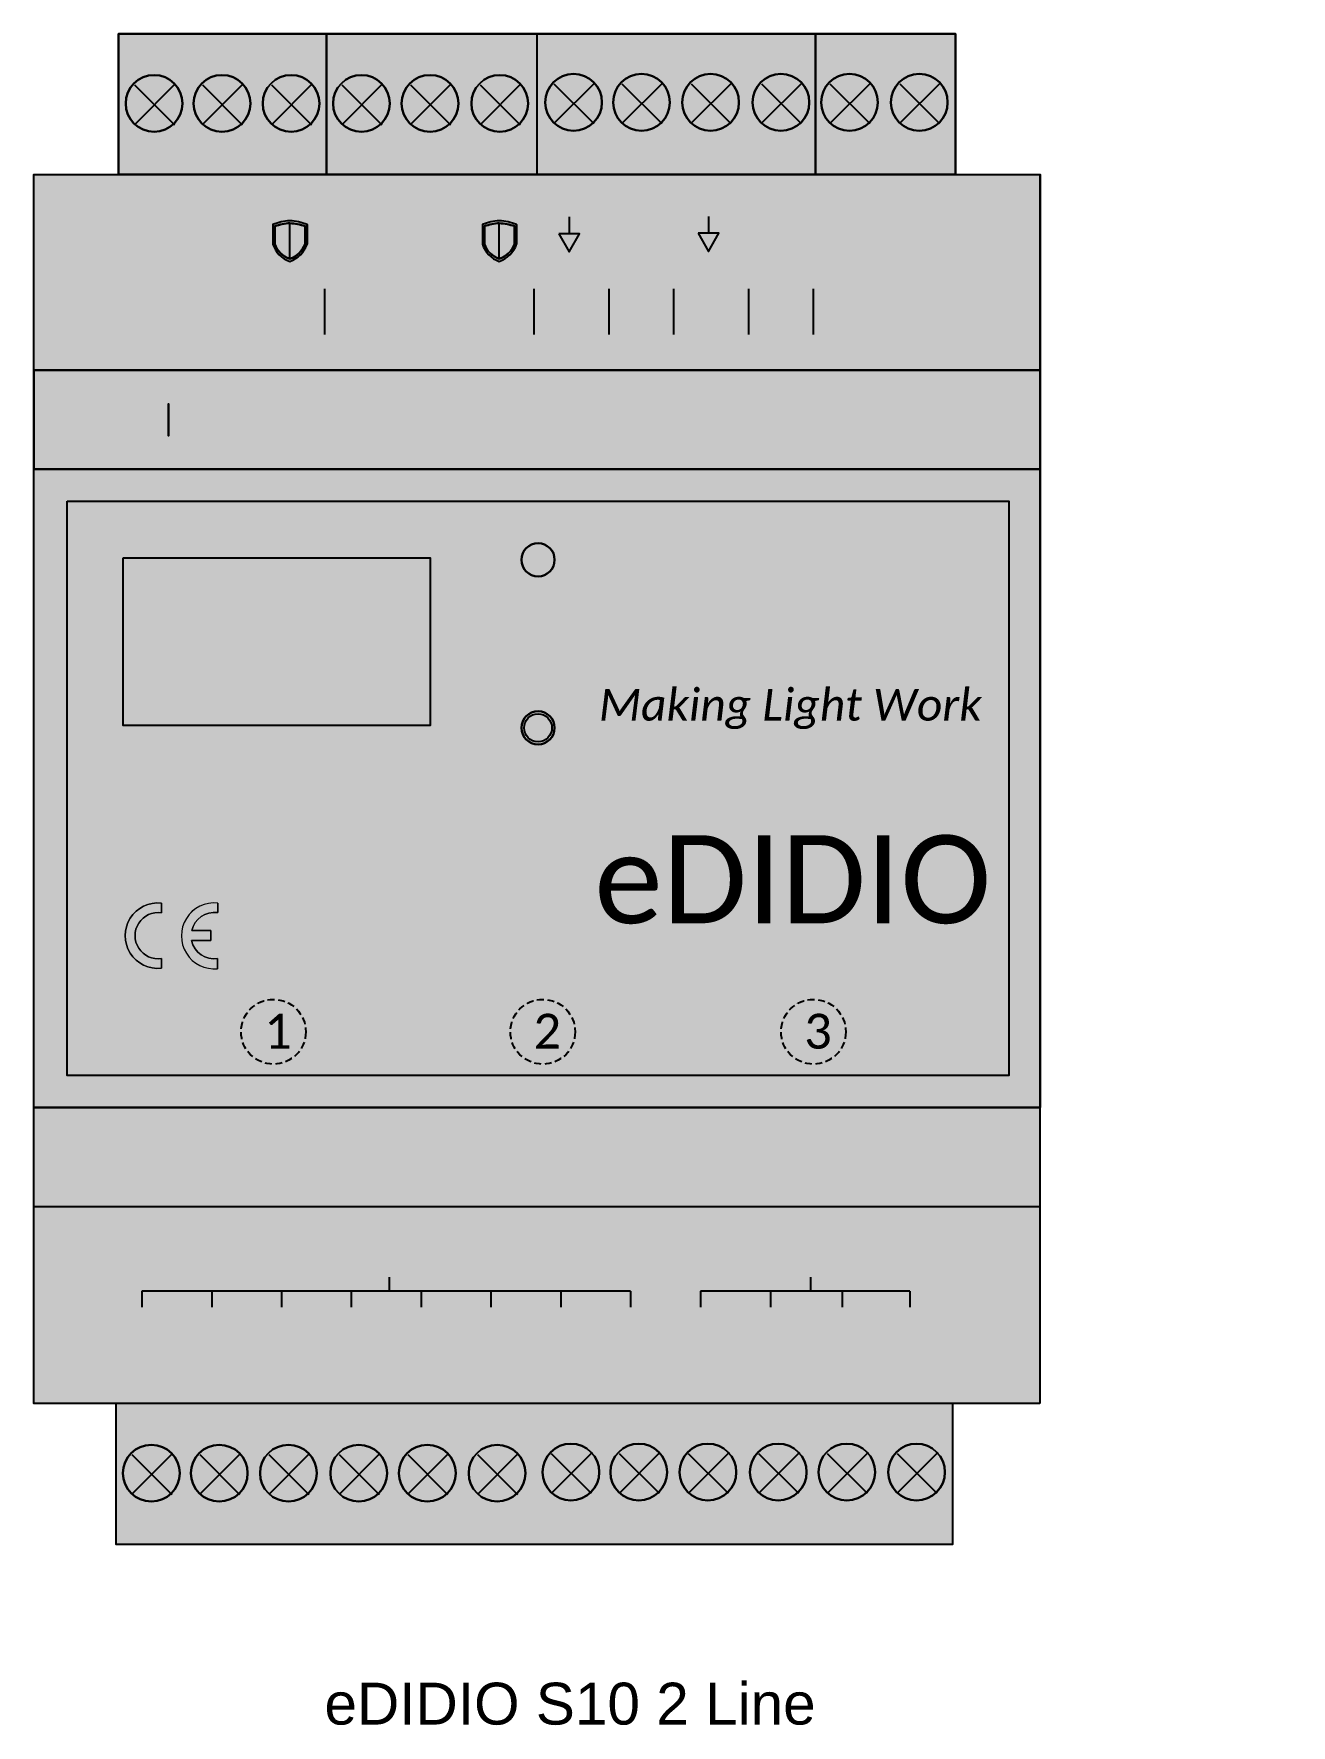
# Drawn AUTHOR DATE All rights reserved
# Model space of a CAD drawing. Header units: millimetres. Extents: x -41 to 354635, y -6 to 309.
# Drawn here: x -40.8 to 49.2, y 13 to 134.1 of the extents above; entities that cross this region are included whole.
import ezdxf

# ---------------------------------------------------------------- set-up
doc = ezdxf.new("R2010")
doc.units = ezdxf.units.MM
doc.linetypes.add('DASHED', pattern=[0.75, 0.5, -0.25])
doc.styles.add('ARIALN', font='ARIALN.TTF')
doc.styles.add('MtXpl_Calibri1', font='', dxfattribs={"height": 0.2})
doc.styles.get("Standard").update_dxf_attribs({"font": 'arial.ttf'})
doc.styles.get('MtXpl_Calibri1').set_extended_font_data('Calibri', italic=True)

# ---------------------------------------------------------------- blocks, each defined once
blk = doc.blocks.new('A$7E87181143B1D0')
at = {"linetype": 'Continuous', "lineweight": 5, "true_color": 0xffffff}
h = blk.add_hatch(color=7, dxfattribs=at)
h.dxf.hatch_style = 1
edge = h.paths.add_edge_path()
edge.add_arc((2.368548220561934, 2.377368085448325), 1.662747757284557, 81.91512615239404, 278.0848738476059)
edge.add_line((2.602396831745864, 0.731146675256241), (2.602396831745864, 0.04085831008524132))
edge.add_arc((2.350092624445097, 2.377368085448325), 2.350092624435596, 83.83688921473453, 276.16311078526553, ccw=False)
edge.add_line((2.602396831745864, 4.713877860818684), (2.602396831745864, 4.023589495647684))
h = blk.add_hatch(color=7, dxfattribs=at)
h.dxf.hatch_style = 1
h.paths.add_polyline_path([(6.62573335255729, 4.714086053032588, 1.104968171231623), (6.62113103181764, 0.01149416492808086), (6.62113103181764, 0.7304376042575313, -0.4010935147508513), (4.758942031578044, 2.02420889332825), (6.143517974691349, 2.02420889332825), (6.143517974691349, 2.736189958171963), (4.761971738233115, 2.736189958171963, -0.3842224023708505), (6.62573335255729, 4.023810266122382)])
at = {"color": 7, "linetype": 'Continuous', "lineweight": 5, "true_color": 0xffffff, "elevation": -336.3101600239477}
for points in [[(2.602396831745864, 4.713877860818684, 1.113796680491583), (2.602396831745864, 0.04085831007796514)], [(2.602396831745864, 0.04085831007796514, -1.113796680491582), (2.602396831745864, 4.713877860818684)], [(2.602396831745864, 4.713877860818684, 1.113796680491583), (2.602396831745864, 0.04085831007796514)], [(2.602396831745864, 0.731146675248965, -1.152090694924252), (2.602396831745864, 4.023589495647684)], [(2.602396831745864, 4.023589495647684, 1.152090694924252), (2.602396831745864, 0.731146675248965)], [(2.602396831745864, 0.731146675248965, -1.152090694924252), (2.602396831745864, 4.023589495647684)]]:
    blk.add_lwpolyline(points, format="xyb", dxfattribs=at)
for points in [[(2.602396831745864, 4.713877860818684), (2.602396831745864, 4.023589495647684)], [(2.602396831745864, 4.023589495647684), (2.602396831745864, 4.713877860818684)], [(2.602396831745864, 4.713877860818684), (2.602396831745864, 4.023589495647684)], [(2.602396831745864, 4.023589495647684), (2.602396831745864, 4.713877860818684)], [(6.62573335255729, 4.714098631293382), (6.62573335255729, 4.023810266122382)], [(4.761971738233115, 2.736189958171963), (6.143517974691349, 2.736189958171963), (6.143517974691349, 2.02420889332825), (4.758942031578044, 2.02420889332825)], [(2.602396831745864, 0.731146675256241), (2.602396831745864, 0.0408583100852411)], [(2.602396831745864, 0.0408583100852411), (2.602396831745864, 0.731146675256241)], [(2.602396831745864, 0.0408583100852411), (2.602396831745864, 0.731146675256241)], [(2.602396831745864, 0.731146675256241), (2.602396831745864, 0.0408583100852411)], [(6.62113103181764, 0.7304376042575313), (6.62113103181764, 0.01149416492808086)]]:
    blk.add_lwpolyline(points, dxfattribs=at)
blk.add_lwpolyline([(6.62573335255729, 4.714086053032588, 1.104968171231623), (6.62113103181764, 0.01149416492808086), (6.62113103181764, 0.7304376042575313, -0.4010935147508513), (4.758942031578044, 2.02420889332825), (6.143517974691349, 2.02420889332825), (6.143517974691349, 2.736189958171963), (4.761971738233115, 2.736189958171963, -0.3842224023708505), (6.62573335255729, 4.023810266122382)], format="xyb", close=True, dxfattribs=at)
at = {"color": 7, "linetype": 'Continuous', "lineweight": 5, "true_color": 0xffffff}
for centre, radius, start, end in [((2.350092624445097, 2.377368085448325, -336.3101600239477), 2.350092624435596, 83.83688921491087, 276.1631107850891), ((2.368548220561934, 2.377368085448325, -336.3101600239477), 1.662747757284557, 81.91512615265108, 278.0848738473489), ((6.388344065635465, 2.363020184433481, -336.3101600239477), 2.363020184429526, 84.18430077516201, 275.6535185916983), ((6.407978638351778, 2.34634073941379, -336.3101600239477), 1.691544007289742, 82.60371296402536, 166.6752881414848), ((6.366708236324484, 2.351290298289314, -336.3101600239477), 1.640699367531868, 191.4992359820396, 278.9208399455239)]:
    blk.add_arc(centre, radius, start, end, dxfattribs=at)
blk = doc.blocks.new('CF_EDIDIO_4P')
h = blk.add_hatch(color=3)
h.dxf.hatch_style = 1
h.paths.add_polyline_path([(6.057824777593282, 98.08717484038232), (20.96343246365302, 98.08717484038232), (20.96343246365302, 88.01077789824365), (6.057824777593282, 88.01077789824365)])
h = blk.add_hatch(color=3)
h.dxf.hatch_style = 1
h.paths.add_polyline_path([(20.96343246365302, 98.08717484038232), (36.01514163636796, 98.08717484038232), (36.01514163636796, 88.01077789824365), (20.96343246365302, 88.01077789824365)])
h = blk.add_hatch(color=3)
h.dxf.hatch_style = 1
h.paths.add_polyline_path([(36.02979493445935, 98.08717484038232), (55.97330288628643, 98.08717484038232), (55.97330288628643, 88.01077789824365), (36.02979493445935, 88.01077789824365)])
h = blk.add_hatch(color=250)
h.dxf.hatch_style = 1
h.paths.add_polyline_path([(55.97330288628643, 98.08717484038232), (66.00176509132541, 98.08717484038232), (66.00176509132541, 88.01077789824365), (55.97330288628643, 88.01077789824365)])
at = {"true_color": 0xffffff}
for points in [[(10.6378851785588, 93.10358360053749, 1), (6.57473650931513, 93.10358360053749, 1)], [(15.5006457045414, 93.10358360053749, 1), (11.43749703529772, 93.10358360053749, 1)], [(20.45021724712876, 93.10358360053749, 1), (16.38706857788509, 93.10358360053749, 1)], [(25.48622531671151, 93.10358360053749, 1), (21.42307664746784, 93.10358360053749, 1)], [(30.39633318453286, 93.10358360053749, 1), (26.33318451528919, 93.10358360053749, 1)], [(35.3928775793496, 93.10358360053749, 1), (31.32972891010593, 93.10358360053749, 1)], [(40.67628992610332, 93.17998054267616, 1), (36.61314125685965, 93.17998054267616, 1)], [(45.53905045208592, 93.17998054267616, 1), (41.47590178284224, 93.17998054267616, 1)], [(50.48862199467328, 93.17998054267616, 1), (46.42547332542961, 93.17998054267616, 1)], [(55.52463006425603, 93.17998054267616, 1), (51.46148139501236, 93.17998054267616, 1)], [(60.43473793207738, 93.17998054267616, 1), (56.37158926283371, 93.17998054267616, 1)], [(65.43128232689412, 93.17998054267616, 1), (61.36813365765045, 93.17998054267616, 1)], [(10.44453482641109, -4.983591239844714, 1), (6.381386157167412, -4.983591239844714, 1)], [(15.30729535239368, -4.983591239844714, 1), (11.24414668315001, -4.983591239844714, 1)], [(20.25686689498104, -4.983591239844714, 1), (16.19371822573737, -4.983591239844714, 1)], [(25.29287496456379, -4.983591239844714, 1), (21.22972629532012, -4.983591239844714, 1)], [(30.20298283238515, -4.983591239844714, 1), (26.13983416314147, -4.983591239844714, 1)], [(35.19952722720188, -4.983591239844714, 1), (31.13637855795821, -4.983591239844714, 1)], [(40.4829395739556, -4.907194297706042, 1), (36.41979090471193, -4.907194297706042, 1)], [(45.3457000999382, -4.907194297706042, 1), (41.28255143069453, -4.907194297706042, 1)], [(50.29527164252556, -4.907194297706042, 1), (46.23212297328189, -4.907194297706042, 1)], [(55.33127971210831, -4.907194297706042, 1), (51.26813104286464, -4.907194297706042, 1)], [(60.24138757992966, -4.907194297706042, 1), (56.17823891068599, -4.907194297706042, 1)], [(65.2379319747464, -4.907194297706042, 1), (61.17478330550273, -4.907194297706042, 1)]]:
    blk.add_hatch(color=7, dxfattribs=at).paths.add_polyline_path(points)
at = {"true_color": 0x000000}
blk.add_hatch(color=18, dxfattribs=at).paths.add_polyline_path([(72.03028327273603, 1.13686837721616e-13), (-1.13686837721616e-13, 1.13686837721616e-13), (-1.13686837721616e-13, 88.01077789824365), (72.03028327273603, 88.01077789824365)])
h = blk.add_hatch(color=7)
h.dxf.hatch_style = 1
h.paths.add_polyline_path([(17.11792917336163, 83.0293760995794, 0.2383734811423048), (18.32730170367938, 81.79037666848586, 0.2233495947654813), (19.56611907227386, 83.0293760995794), (19.56611907227386, 84.42753350681022), (19.56611907227386, 84.43158188313038, 0.07950360627254213), (18.32730170367938, 84.70493469766063, 0.08642453098822539), (17.11792917336163, 84.43158188313038)])
h.paths.add_polyline_path([(18.32730170367938, 81.98488045266555, -0.2454778630401369), (17.26288820952993, 83.0293760995794), (17.26288820952993, 84.31024077549256, -0.07558234093984903), (18.32730170367938, 84.52683983376903, -0.06828637602615066), (19.42116003610556, 84.3102407754925), (19.42116003610556, 83.0293760995794, -0.2286018967249656)], flags=16)
h = blk.add_hatch(color=7)
h.dxf.hatch_style = 1
h.paths.add_polyline_path([(17.26288820952993, 84.31024077549256), (17.26288820952993, 83.0293760995794, 0.24547786304014), (18.32730170367938, 81.98488045266555), (18.32730170367938, 84.52683983376903, 0.07558234093984925)])
h = blk.add_hatch(color=7)
h.dxf.hatch_style = 1
h.paths.add_polyline_path([(32.11792917336186, 83.0293760995794, 0.2383734811423048), (33.32730170367938, 81.79037666848586, 0.2233495947654813), (34.56611907227386, 83.0293760995794), (34.56611907227386, 84.42753350681022), (34.56611907227386, 84.43158188313038, 0.07950360627254213), (33.32730170367938, 84.70493469766063, 0.08642453098822539), (32.11792917336186, 84.43158188313038)])
h.paths.add_polyline_path([(33.32730170367938, 81.98488045266555, -0.2454778630401369), (32.26288820952993, 83.0293760995794), (32.26288820952993, 84.31024077549256, -0.07558234093984903), (33.32730170367938, 84.52683983376903, -0.06828637602615066), (34.42116003610556, 84.3102407754925), (34.42116003610556, 83.0293760995794, -0.2286018967249656)], flags=16)
h = blk.add_hatch(color=7)
h.dxf.hatch_style = 1
h.paths.add_polyline_path([(32.26288820952993, 84.31024077549256), (32.26288820952993, 83.0293760995794, 0.24547786304014), (33.32730170367938, 81.98488045266555), (33.32730170367938, 84.52683983376903, 0.07558234093984925)])
h = blk.add_hatch(color=3)
h.dxf.hatch_style = 1
h.paths.add_polyline_path([(37.28995067927997, 60.42167153907997, 1), (34.90980383543308, 60.42167153907997, 1)])
h = blk.add_hatch(color=3)
h.dxf.hatch_style = 1
h.paths.add_polyline_path([(37.28995067927997, 48.38800332866947, 1), (34.90980383543308, 48.38800332866947, 1)])
h = blk.add_hatch(color=3)
h.dxf.hatch_style = 1
h.paths.add_polyline_path([(65.80841473917769, 1.13686837721616e-13), (5.864474425445565, 1.13686837721616e-13), (5.864474425445565, -10.07639694213856), (65.80841473917769, -10.07639694213856)])
at = {"color": 18, "ltscale": 0.5}
for p, q in [((7.290325073855797, 91.6743757862331), (10.14874070066014, 94.53279141309565)), ((12.15308559983839, 91.6743757862331), (15.01150122664274, 94.53279141309565)), ((17.10265714242576, 91.6743757862331), (19.9610727692301, 94.53279141309565)), ((22.1386652120085, 91.6743757862331), (24.99708083881285, 94.53279141309565)), ((27.04877307982986, 91.6743757862331), (29.9071887066342, 94.53279141309565)), ((32.04531747464659, 91.6743757862331), (34.90373310145094, 94.53279141309565)), ((37.24229329431762, 94.51638265380996), (40.10070892135479, 91.65796702695468)), ((37.32872982140032, 91.75077272837177), (40.18714544820466, 94.60918835523432)), ((42.10505382030021, 94.51638265380996), (44.96346944733739, 91.65796702695468)), ((42.19149034738291, 91.75077272837177), (45.04990597418725, 94.60918835523432)), ((47.05462536288758, 94.51638265380996), (49.91304098992475, 91.65796702695468)), ((47.14106188997027, 91.75077272837177), (49.99947751677462, 94.60918835523432)), ((52.09063343247033, 94.51638265380996), (54.9490490595075, 91.65796702695468)), ((52.17706995955302, 91.75077272837177), (55.03548558635737, 94.60918835523432)), ((57.00074130029168, 94.51638265380996), (59.85915692732885, 91.65796702695468)), ((57.08717782737438, 91.75077272837177), (59.94559345417872, 94.60918835523432)), ((61.99728569510842, 94.51638265380996), (64.85570132214559, 91.65796702695468)), ((62.08372222219111, 91.75077272837177), (64.94213784899546, 94.60918835523432)), ((7.203888546773101, 94.43998571167128), (10.06230417381028, 91.58157008481601)), ((12.06664907275569, 94.43998571167128), (14.92506469979287, 91.58157008481601)), ((17.01622061534306, 94.43998571167128), (19.87463624238023, 91.58157008481601)), ((22.05222868492581, 94.43998571167128), (24.91064431196298, 91.58157008481601)), ((26.96233655274716, 94.43998571167128), (29.82075217978434, 91.58157008481601)), ((31.9588809475639, 94.43998571167128), (34.81729657460107, 91.58157008481601)), ((7.096974721708079, -6.412799054149104), (9.955390348512424, -3.554383427286552)), ((11.95973524769067, -6.412799054149104), (14.81815087449502, -3.554383427286552)), ((16.90930679027804, -6.412799054149104), (19.76772241708238, -3.554383427286552)), ((21.94531485986079, -6.412799054149104), (24.80373048666513, -3.554383427286552)), ((26.85542272768214, -6.412799054149104), (29.71383835448648, -3.554383427286552)), ((31.85196712249888, -6.412799054149104), (34.71038274930322, -3.554383427286552)), ((37.0489429421699, -3.570792186572248), (39.90735856920708, -6.429207813427524)), ((37.1353794692526, -6.336402112010433), (39.99379509605694, -3.477986485147881)), ((41.9117034681525, -3.570792186572248), (44.77011909518967, -6.429207813427524)), ((41.99813999523519, -6.336402112010433), (44.85655562203954, -3.477986485147881)), ((46.86127501073986, -3.570792186572248), (49.71969063777703, -6.429207813427524)), ((46.94771153782256, -6.336402112010433), (49.8061271646269, -3.477986485147881)), ((51.89728308032261, -3.570792186572248), (54.75569870735978, -6.429207813427524)), ((51.98371960740531, -6.336402112010433), (54.84213523420965, -3.477986485147881)), ((56.80739094814396, -3.570792186572248), (59.66580657518114, -6.429207813427524)), ((56.89382747522666, -6.336402112010433), (59.752243102031, -3.477986485147881)), ((61.8039353429607, -3.570792186572248), (64.66235096999787, -6.429207813427524)), ((61.8903718700434, -6.336402112010433), (64.74878749684774, -3.477986485147881)), ((7.010538194625383, -3.64718912871092), (9.868953821662558, -6.505604755566196)), ((11.87329872060798, -3.64718912871092), (14.73171434764515, -6.505604755566196)), ((16.82287026319534, -3.64718912871092), (19.68128589023252, -6.505604755566196)), ((21.85887833277809, -3.64718912871092), (24.71729395981527, -6.505604755566196)), ((26.76898620059944, -3.64718912871092), (29.62740182763662, -6.505604755566196)), ((31.76553059541618, -3.64718912871092), (34.62394622245336, -6.505604755566196))]:
    blk.add_line(p, q, dxfattribs=at)
at = {"color": 7}
for p, q in [((20.82730170367938, 76.56353139228037), (20.82730170367938, 79.83620447984282)), ((35.82730170367938, 76.56353139228037), (35.82730170367938, 79.83620447984282)), ((41.19048642586301, 76.56353139228037), (41.19048642586301, 79.83620447984282)), ((45.82730170367938, 76.56353139228037), (45.82730170367938, 79.83620447984282)), ((51.19048642586301, 76.56353139228037), (51.19048642586301, 79.83620447984282)), ((55.82730170367938, 76.56353139228037), (55.82730170367938, 79.83620447984282))]:
    blk.add_line(p, q, dxfattribs=at)
for points in [[(66.00176509132541, 98.08717484038232), (6.057824777593282, 98.08717484038232), (6.057824777593282, 88.01077789824365), (66.00176509132541, 88.01077789824365)], [(6.057824777593282, 98.08717484038232), (20.96343246365302, 98.08717484038232), (20.96343246365302, 88.01077789824365), (6.057824777593282, 88.01077789824365)], [(20.96343246365302, 98.08717484038232), (36.01514163636796, 98.08717484038232), (36.01514163636796, 88.01077789824365), (20.96343246365302, 88.01077789824365)], [(36.02979493445935, 98.08717484038232), (55.97330288628643, 98.08717484038232), (55.97330288628643, 88.01077789824365), (36.02979493445935, 88.01077789824365)], [(55.97330288628643, 98.08717484038232), (66.00176509132541, 98.08717484038232), (66.00176509132541, 88.01077789824365), (55.97330288628643, 88.01077789824365)], [(65.80841473917769, 1.13686837721616e-13), (5.864474425445565, 1.13686837721616e-13), (5.864474425445565, -10.07639694213856), (65.80841473917769, -10.07639694213856)]]:
    blk.add_lwpolyline(points, close=True)
for points in [[(10.6378851785588, 93.10358360053749, 1), (6.57473650931513, 93.10358360053749, 1)], [(10.6378851785588, 93.10358360053749, 1), (6.57473650931513, 93.10358360053749, 1)], [(15.5006457045414, 93.10358360053749, 1), (11.43749703529772, 93.10358360053749, 1)], [(15.5006457045414, 93.10358360053749, 1), (11.43749703529772, 93.10358360053749, 1)], [(20.45021724712876, 93.10358360053749, 1), (16.38706857788509, 93.10358360053749, 1)], [(20.45021724712876, 93.10358360053749, 1), (16.38706857788509, 93.10358360053749, 1)], [(25.48622531671151, 93.10358360053749, 1), (21.42307664746784, 93.10358360053749, 1)], [(25.48622531671151, 93.10358360053749, 1), (21.42307664746784, 93.10358360053749, 1)], [(30.39633318453286, 93.10358360053749, 1), (26.33318451528919, 93.10358360053749, 1)], [(30.39633318453286, 93.10358360053749, 1), (26.33318451528919, 93.10358360053749, 1)], [(35.3928775793496, 93.10358360053749, 1), (31.32972891010593, 93.10358360053749, 1)], [(35.3928775793496, 93.10358360053749, 1), (31.32972891010593, 93.10358360053749, 1)], [(40.67628992610332, 93.17998054267616, 1), (36.61314125685965, 93.17998054267616, 1)], [(40.67628992610332, 93.17998054267616, 1), (36.61314125685965, 93.17998054267616, 1)], [(45.53905045208592, 93.17998054267616, 1), (41.47590178284224, 93.17998054267616, 1)], [(45.53905045208592, 93.17998054267616, 1), (41.47590178284224, 93.17998054267616, 1)], [(50.48862199467328, 93.17998054267616, 1), (46.42547332542961, 93.17998054267616, 1)], [(50.48862199467328, 93.17998054267616, 1), (46.42547332542961, 93.17998054267616, 1)], [(55.52463006425603, 93.17998054267616, 1), (51.46148139501236, 93.17998054267616, 1)], [(55.52463006425603, 93.17998054267616, 1), (51.46148139501236, 93.17998054267616, 1)], [(60.43473793207738, 93.17998054267616, 1), (56.37158926283371, 93.17998054267616, 1)], [(60.43473793207738, 93.17998054267616, 1), (56.37158926283371, 93.17998054267616, 1)], [(65.43128232689412, 93.17998054267616, 1), (61.36813365765045, 93.17998054267616, 1)], [(65.43128232689412, 93.17998054267616, 1), (61.36813365765045, 93.17998054267616, 1)], [(10.44453482641109, -4.983591239844714, 1), (6.381386157167412, -4.983591239844714, 1)], [(10.44453482641109, -4.983591239844714, 1), (6.381386157167412, -4.983591239844714, 1)], [(15.30729535239368, -4.983591239844714, 1), (11.24414668315001, -4.983591239844714, 1)], [(15.30729535239368, -4.983591239844714, 1), (11.24414668315001, -4.983591239844714, 1)], [(20.25686689498104, -4.983591239844714, 1), (16.19371822573737, -4.983591239844714, 1)], [(20.25686689498104, -4.983591239844714, 1), (16.19371822573737, -4.983591239844714, 1)], [(25.29287496456379, -4.983591239844714, 1), (21.22972629532012, -4.983591239844714, 1)], [(25.29287496456379, -4.983591239844714, 1), (21.22972629532012, -4.983591239844714, 1)], [(30.20298283238515, -4.983591239844714, 1), (26.13983416314147, -4.983591239844714, 1)], [(30.20298283238515, -4.983591239844714, 1), (26.13983416314147, -4.983591239844714, 1)], [(35.19952722720188, -4.983591239844714, 1), (31.13637855795821, -4.983591239844714, 1)], [(35.19952722720188, -4.983591239844714, 1), (31.13637855795821, -4.983591239844714, 1)], [(40.4829395739556, -4.907194297706042, 1), (36.41979090471193, -4.907194297706042, 1)], [(40.4829395739556, -4.907194297706042, 1), (36.41979090471193, -4.907194297706042, 1)], [(45.3457000999382, -4.907194297706042, 1), (41.28255143069453, -4.907194297706042, 1)], [(45.3457000999382, -4.907194297706042, 1), (41.28255143069453, -4.907194297706042, 1)], [(50.29527164252556, -4.907194297706042, 1), (46.23212297328189, -4.907194297706042, 1)], [(50.29527164252556, -4.907194297706042, 1), (46.23212297328189, -4.907194297706042, 1)], [(55.33127971210831, -4.907194297706042, 1), (51.26813104286464, -4.907194297706042, 1)], [(55.33127971210831, -4.907194297706042, 1), (51.26813104286464, -4.907194297706042, 1)], [(60.24138757992966, -4.907194297706042, 1), (56.17823891068599, -4.907194297706042, 1)], [(60.24138757992966, -4.907194297706042, 1), (56.17823891068599, -4.907194297706042, 1)], [(65.2379319747464, -4.907194297706042, 1), (61.17478330550273, -4.907194297706042, 1)], [(65.2379319747464, -4.907194297706042, 1), (61.17478330550273, -4.907194297706042, 1)]]:
    blk.add_lwpolyline(points, format="xyb", close=True)
at = {"color": 9, "linetype": 'Continuous', "lineweight": -2}
for points in [[(-1.13686837721616e-13, 88.01077789824365), (72.0595898689188, 88.01077789824365), (72.0595898689188, 74.01077789824365), (-1.13686837721616e-13, 74.01077789824365)], [(-0.002650465132433055, 66.91084880352867), (72.04734971837559, 66.91046112936158), (72.04734971837559, 21.19527401412699), (-0.002650465132433055, 21.19566168829408)], [(-0.002650465132433055, 66.91084880352867), (72.04734971837559, 66.91046112936158), (72.04734971837559, 21.19527401412699), (-0.002650465132433055, 21.19566168829408)], [(2.384786210373818, 64.60896136761232), (69.81496830433923, 64.60896136761232), (69.81496830433923, 23.49740731364034), (2.384786210373818, 23.49740731364034)]]:
    blk.add_lwpolyline(points, close=True, dxfattribs=at)
at = {"color": 9}
blk.add_lwpolyline([(72.03028327273603, 1.13686837721616e-13), (-1.13686837721616e-13, 1.13686837721616e-13), (-1.13686837721616e-13, 88.01077789824365), (72.03028327273603, 88.01077789824365)], close=True, dxfattribs=at)
blk.add_lwpolyline([(72.03028327273603, 1.13686837721616e-13), (-1.13686837721616e-13, 1.13686837721616e-13), (-1.13686837721616e-13, 88.01077789824365), (72.03028327273603, 88.01077789824365)], close=True, dxfattribs=at)
at = {"color": 7}
for points in [[(38.32718431129967, 84.97081796332549), (38.32718431129967, 83.77539009884975)], [(48.31127825093461, 84.99836806802608), (48.31127825093461, 83.80294020355035)], [(25.44583572207446, 9.047981558053323), (25.44583572207446, 8.047981558053323)], [(55.61583980975732, 9.047981558053323), (55.61583980975732, 8.047981558053323)], [(25.44583572207446, 8.047981558053323), (7.731460318297678, 8.047981558053323)], [(7.731460318297678, 8.047981558053323), (7.731460318297678, 6.90850451811761)], [(12.73146031829768, 8.047981558053323), (12.73146031829768, 6.90850451811761)], [(17.73146031829768, 8.047981558053323), (17.73146031829768, 6.90850451811761)], [(22.73146031829768, 8.047981558053323), (22.73146031829768, 6.90850451811761)], [(42.73146031829791, 8.047981558053323), (25.44583572207446, 8.047981558053323)], [(27.73146031829768, 8.047981558053323), (27.73146031829768, 6.90850451811761)], [(32.73146031829791, 8.047981558053323), (32.73146031829791, 6.90850451811761)], [(37.73146031829791, 8.047981558053323), (37.73146031829791, 6.90850451811761)], [(42.73146031829791, 8.047981558053323), (42.73146031829791, 6.90850451811761)], [(55.61583980975732, 8.047981558053323), (47.73146031829791, 8.047981558053323)], [(47.73146031829791, 8.047981558053323), (47.73146031829791, 6.90850451811761)], [(52.74128486897351, 8.047981558053323), (52.74128486897351, 6.90850451811761)], [(62.73146031829791, 8.047981558053323), (55.61583980975732, 8.047981558053323)], [(57.87224307979298, 8.047981558053323), (57.87224307979298, 6.90850451811761)], [(62.73146031829791, 8.047981558053323), (62.73146031829791, 6.90850451811761)]]:
    blk.add_lwpolyline(points, dxfattribs=at)
at = {"color": 18}
for points in [[(17.11792917336163, 83.0293760995794, 0.2383734811423048), (18.32730170367938, 81.79037666848586, 0.2233495947654813), (19.56611907227386, 83.0293760995794), (19.56611907227386, 84.42753350681022), (19.56611907227386, 84.43158188313038, 0.07950360627254213), (18.32730170367938, 84.70493469766063, 0.08642453098822539), (17.11792917336163, 84.43158188313038)], [(32.11792917336186, 83.0293760995794, 0.2383734811423048), (33.32730170367938, 81.79037666848586, 0.2233495947654813), (34.56611907227386, 83.0293760995794), (34.56611907227386, 84.42753350681022), (34.56611907227386, 84.43158188313038, 0.07950360627254213), (33.32730170367938, 84.70493469766063, 0.08642453098822539), (32.11792917336186, 84.43158188313038)]]:
    blk.add_lwpolyline(points, format="xyb", close=True, dxfattribs=at)
for points in [[(17.11792917336163, 84.43158188313038), (17.11792917336163, 83.0293760995794)], [(17.26288820952993, 84.3102407754925), (17.26288820952993, 83.0293760995794)], [(18.32730170367938, 81.98488045266555), (18.32730170367938, 84.52683983376903)], [(19.42116003610556, 83.0293760995794), (19.42116003610556, 84.3102407754925)], [(19.56611907227386, 84.42753350681022), (19.56611907227386, 83.0253277232593)], [(32.11792917336186, 84.43158188313038), (32.11792917336186, 83.0293760995794)], [(32.26288820952993, 84.3102407754925), (32.26288820952993, 83.0293760995794)], [(33.32730170367938, 81.98488045266555), (33.32730170367938, 84.52683983376903)], [(34.42116003610556, 83.0293760995794), (34.42116003610556, 84.3102407754925)], [(34.56611907227386, 84.42753350681022), (34.56611907227386, 83.0253277232593)]]:
    blk.add_lwpolyline(points, dxfattribs=at)
at = {"color": 7}
for points in [[(17.26288820952993, 84.31024077549256), (17.26288820952993, 83.0293760995794, 0.24547786304014), (18.32730170367938, 81.98488045266555), (18.32730170367938, 84.52683983376903, 0.07558234093984925)], [(18.32730170367938, 81.98488045266555, -0.2454778630401369), (17.26288820952993, 83.0293760995794), (17.26288820952993, 84.31024077549256, -0.07558234093984903), (18.32730170367938, 84.52683983376903, -0.06828637602615066), (19.42116003610556, 84.3102407754925), (19.42116003610556, 83.0293760995794, -0.2286018967249656)], [(32.26288820952993, 84.31024077549256), (32.26288820952993, 83.0293760995794, 0.24547786304014), (33.32730170367938, 81.98488045266555), (33.32730170367938, 84.52683983376903, 0.07558234093984925)], [(33.32730170367938, 81.98488045266555, -0.2454778630401369), (32.26288820952993, 83.0293760995794), (32.26288820952993, 84.31024077549256, -0.07558234093984903), (33.32730170367938, 84.52683983376903, -0.06828637602615066), (34.42116003610556, 84.3102407754925), (34.42116003610556, 83.0293760995794, -0.2286018967249656)]]:
    blk.add_lwpolyline(points, format="xyb", close=True, dxfattribs=at)
for points in [[(37.58094865326359, 83.77539009884975), (38.32718431129967, 82.48287202470948), (39.06936394463116, 83.77539009884975)], [(47.56504259289852, 83.80294020355035), (48.31127825093461, 82.51042212941007), (49.05345788426609, 83.80294020355035)], [(9.631097532982835, 71.58355245082066), (9.631097532982835, 71.58355245082066), (9.631097532982835, 69.30867757594575), (9.631097532982835, 69.30867757594575)]]:
    blk.add_lwpolyline(points, close=True, dxfattribs=at)
at = {"color": 137, "linetype": 'Continuous', "lineweight": -2}
for points in [[(-1.13686837721616e-13, 74.01077789824365), (72.0595898689188, 74.01077789824365), (72.0595898689188, 66.91077789824374), (-1.13686837721616e-13, 66.91084880091978)], [(72.0595898689188, 74.01077789824365), (-1.13686837721616e-13, 74.01077789824365), (-1.13686837721616e-13, 66.91084878926733), (72.0595898689188, 66.91084878926733)], [(72.0595898689188, 74.01077789824365), (-1.13686837721616e-13, 74.01077789824365), (-1.13686837721616e-13, 66.91084878926733), (72.0595898689188, 66.91084878926733)], [(2.384786210373818, 64.60896136761232), (69.81496830433923, 64.60896136761232), (69.81496830433923, 23.49740731364034), (2.384786210373818, 23.49740731364034)], [(6.384786210373818, 60.55456011454874), (28.38478621037382, 60.55456011454874), (28.38478621037382, 48.55456011454874), (6.384786210373818, 48.55456011454874)], [(-1.13686837721616e-13, 21.19566167403286), (72.03028327273603, 21.19566167403286), (72.03028327273603, 14.09559078300902), (-1.13686837721616e-13, 14.09559078300902)]]:
    blk.add_lwpolyline(points, close=True, dxfattribs=at)
at = {"color": 7, "true_color": 0xffffff}
for points in [[(37.28995067927997, 60.42167153907997, 1), (34.90980383543308, 60.42167153907997, 1)], [(37.28995067927997, 60.42167153907997, 1), (34.90980383543308, 60.42167153907997, 1)], [(37.28995067927997, 48.38800332866947, 1), (34.90980383543308, 48.38800332866947, 1)], [(37.28995067927997, 48.38800332866947, 1), (34.90980383543308, 48.38800332866947, 1)]]:
    blk.add_lwpolyline(points, format="xyb", close=True, dxfattribs=at)
at = {"color": 3}
for points in [[(37.28995067927997, 60.42167153907997, 1), (34.90980383543308, 60.42167153907997, 1)], [(37.28995067927997, 48.38800332866947, 1), (34.90980383543308, 48.38800332866947, 1)]]:
    blk.add_lwpolyline(points, format="xyb", close=True, dxfattribs=at)
at = {"ltscale": 0.5}
for centre in [(8.606310843936967, 93.10358360053749), (13.46907136991956, 93.10358360053749), (18.41864291250693, 93.10358360053749), (23.45465098208967, 93.10358360053749), (28.36475884991103, 93.10358360053749), (33.36130324472776, 93.10358360053749), (38.64471559148149, 93.17998054267616), (43.50747611746408, 93.17998054267616), (48.45704766005144, 93.17998054267616), (53.49305572963419, 93.17998054267616), (58.40316359745555, 93.17998054267616), (63.39970799227228, 93.17998054267616), (8.41296049178925, -4.983591239844714), (13.27572101777184, -4.983591239844714), (18.22529256035921, -4.983591239844714), (23.26130062994196, -4.983591239844714), (28.17140849776331, -4.983591239844714), (33.16795289258005, -4.983591239844714), (38.45136523933377, -4.907194297706042), (43.31412576531636, -4.907194297706042), (48.26369730790373, -4.907194297706042), (53.29970537748648, -4.907194297706042), (58.20981324530783, -4.907194297706042), (63.20635764012457, -4.907194297706042)]:
    blk.add_circle(centre, 2.031574334621837, dxfattribs=at)
at = {"color": 7, "true_color": 0xffffff}
for centre, radius in [((36.09987725735652, 60.42167153907997), 1.190073421923444), ((36.09987725735652, 48.38800332866947), 1.190073421923444), ((36.09987725735652, 48.38800332866947), 1)]:
    blk.add_circle(centre, radius, dxfattribs=at)
at = {"color": 7, "linetype": 'DASHED', "true_color": 0xffffff}
for centre in [(17.15331625648457, 26.62170054079513), (36.43980123090921, 26.62170054079513), (55.81900969078731, 26.62170054079513)]:
    blk.add_circle(centre, 2.318087136349106, dxfattribs=at)
at = {"color": 18}
for centre, radius, start, end in [((18.50743626631936, 81.09603960484066), 3.613387918787259, 92.85749279527938, 112.6154418604203), ((18.50743626631936, 80.91794474094951), 3.613387918786755, 92.85749279527978, 110.1468165157714), ((18.09258246725756, 80.6974055062148), 4.014397008298621, 68.46540154474836, 86.64804053681463), ((18.08494806159422, 80.4325415502147), 4.101464826442844, 70.98661905371345, 86.61244586440326), ((33.50743626631936, 81.09603960484066), 3.613387918787259, 92.85749279527938, 112.6154418604164), ((33.50743626631936, 80.91794474094951), 3.613387918786755, 92.85749279527978, 110.1468165157714), ((33.09258246725756, 80.6974055062148), 4.014397008298621, 68.46540154474832, 86.64804053681463), ((33.08494806159422, 80.4325415502147), 4.101464826442844, 70.98661905371345, 86.61244586440326), ((18.94821014735896, 83.60616472523367), 1.919013695224888, 197.4915500727968, 251.1218848495845), ((18.79473192321746, 83.52582766434591), 1.610282372543073, 197.9568668795249, 253.1253747694043), ((17.79165943939813, 83.64086184714466), 1.7404559788013, 287.9242732408322, 339.4309155202093), ((17.62905421054609, 83.72733894089276), 2.058973629358772, 289.8235159621039, 340.1849038797388), ((33.94821014735896, 83.60616472523367), 1.919013695224888, 197.4915500727968, 251.1218848495845), ((33.79473192321746, 83.52582766434591), 1.610282372543073, 197.9568668795249, 253.1253747694044), ((32.79165943939813, 83.64086184714466), 1.7404559788013, 287.9242732408322, 339.4309155202118), ((32.62905421054609, 83.72733894089276), 2.058973629358772, 289.823515962104, 340.1849038797389)]:
    blk.add_arc(centre, radius, start, end, dxfattribs=at)
at = {"color": 7}
blk.add_blockref('A$7E87181143B1D0', (6.537036213775423, 31.12904600918171, 336.3101600239186), dxfattribs=at)
at = {"color": 254, "style": 'MtXpl_Calibri1'}
blk.add_text('Making Light Work', height=2.270268000000001, dxfattribs=at).set_placement((40.45351779453301, 48.90319836386573))
at = {"color": 7, "attachment_point": 1, "style": 'ARIALN'}
for s, insert, char_height, width in [('{\\H1x;+}', (7.747398752941422, 84.67011732558694), 2.2, 51938.43650000002), ('-', (12.97302408942176, 84.6849349383499), 2.2, 51938.43650000002), ('{\\H1x;+}', (22.74739875294142, 84.67011732558694), 2.2, 51938.43650000002), ('-', (27.97302408942176, 84.6849349383499), 2.2, 51938.43650000002), ('{\\H1x;IR}', (42.189251107009, 84.68287202470952), 2.2, 51938.4365), ('3V3', (50.86688659006347, 84.70156816625519), 2.2, 51938.43650000001), ('-', (58.0503027145113, 84.67213941453286), 2.2, 51938.43650000002), ('+', (62.83925813704388, 84.70156816625519), 2.2, 51938.43650000001), ('{\\H0.88x;DATA 1}', (9.259692677516, 79.43996447110447), 2.5, 51938.4364505088), ('{\\H0.88x;DATA 2}', (24.25969267751577, 79.43996447110447), 2.5, 51938.4364505088), ('{\\H0.88x;LG}', (36.99481518178902, 79.43996447110447), 2.5, 51938.4364505088), ('{\\H0.88x;LG}', (46.99481518178902, 79.43996447110447), 2.5, 51938.4364505088), ('{\\H0.88x;24V}', (58.6663080315592, 79.43996447110447), 2.5, 51938.4364505088), ('{\\H0.88x;DALI / DMX LINES}', (9.631097532982835, 71.58355245082066), 2.5, 51938.4364505088), ('{\\H0.88x;AUXILARY}', (39.59566747676342, 71.58355245082066), 2.5, 51938.4364505088), ('{\\H0.88x;DC IN}', (57.74036696745077, 71.58355245082066), 2.5, 51938.4364505088), ('{\\H0.88x;ETHERNET PORT}', (26.05356120570448, 18.63273733283211), 2.5, 51938.4364505088), ('INPUTS', (21.34847105124689, 11.58766377617445), 2.2, 51938.4364505088), ('I/O', (54.41910247751937, 11.58782479181809), 2.2, 51938.4364505088), ('{\\H0.88x;1}', (7.273475453368093, 6.269881347694536), 2.5, 51938.4364505088), ('{\\H0.88x;2}', (12.20357588965342, 6.269881347694536), 2.5, 51938.4364505088), ('{\\H0.88x;3}', (17.23852567151087, 6.269881347694536), 2.5, 51938.4364505088), ('{\\H0.88x;4}', (22.27347545336809, 6.269881347694536), 2.5, 51938.4364505088), ('{\\H0.88x;5}', (27.21522581693924, 6.269881347694536), 2.5, 51938.4364505088), ('{\\H0.88x;6}', (32.21522581693924, 6.269881347694536), 2.5, 51938.4364505088), ('{\\H0.88x;7}', (37.27335806098839, 6.269881347694536), 2.5, 51938.4364505088), ('{\\H0.88x;8}', (42.27335806098839, 6.269881347694536), 2.5, 51938.4364505088), ('{\\H0.88x;9}', (47.27335806098861, 6.269881347694536), 2.5, 51938.4364505088), ('{\\H0.88x;10}', (51.60791258892257, 6.269881347694536), 2.5, 51938.4364505088), ('{\\H0.88x;11}', (56.67681009480364, 6.269881347694536), 2.5, 51938.4364505088), ('{\\H0.88x;12}', (61.67681009480364, 6.269881347694536), 2.5, 51938.4364505088)]:
    blk.add_mtext(s, dxfattribs=dict(at, insert=insert, char_height=char_height, width=width))
at = {"color": 7, "true_color": 0xffffff, "attachment_point": 1, "style": 'ARIALN'}
for s, insert, char_height, width in [('{\\fCalibri|b0|i0|c0|p0;Mon    12:10\\P18/12/2025\\PProfile 1}', (7.446573963753394, 59.41116967388655), 1.8, 52714.6545), ('{\\fCalibri|b0|i0|c0|p0;DC IN}', (32.88601724109856, 56.82316872195281), 2, 59475.48284584535), ('{\\fCalibri|b0|i0|c0|p0;Made In Australia}', (6.793984389736465, 47.74021779521865), 2, 65423.03113042989), ('{\\fCalibri|b0|i0|c0|p0;DATA}', (33.0651725003753, 44.8250991486201), 2, 59475.48284584535), ('{\\fCalibri|b0|i0|c0|p0;24VDC IN <400mA}', (6.793984389736465, 42.9572984638113), 1.9, 65423.03113042989)]:
    blk.add_mtext(s, dxfattribs=dict(at, insert=insert, char_height=char_height, width=width))
at = {"color": 1, "attachment_point": 1, "style": 'ARIALN'}
for s, insert, char_height, width in [('{\\fCalibri|b0|i0|c0|p0;\\H1x;CONTROL}', (50.35676413907538, 60.55456011454874), 2.820243721163349, 84508.18742535642), ('\\fCalibri|b0|i0|c0|p0;FREAK', (50.29589260293039, 56.8809155012051), 4.452, 131949.2101530607), ('\\fCalibri|b0|i0|c0|p0;eDIDIO', (40.13174750968471, 40.69306793236706), 6.3, 67315.92440088178)]:
    blk.add_mtext(s, dxfattribs=dict(at, insert=insert, char_height=char_height, width=width))
at = {"insert": (40.13174750968471, 32.97105524366611), "char_height": 2.5, "width": 67315.92440088178, "attachment_point": 1, "style": 'ARIALN'}
blk.add_mtext('{\\fCalibri|b0|i0|c0|p0;\\c16777215;Network Enabled\\C7;}', dxfattribs=at)
at = {"color": 7, "true_color": 0xffffff, "char_height": 2.5, "attachment_point": 1, "style": 'ARIALN'}
for s, insert in [('{\\fCalibri|b0|i0|c0|p0;1}', (16.49299066876654, 27.91261080500863)), ('{\\fCalibri|b0|i0|c0|p0;2}', (35.77947564319118, 27.91261080500874)), ('{\\fCalibri|b0|i0|c0|p0;3}', (55.15868410306928, 27.91261080500874))]:
    blk.add_mtext(s, dxfattribs=dict(at, insert=insert))
at = {"flags": 1}
for tag, p in [('DA1+', (8.633096360291688, 93.01077789824365)), ('DA1-', (13.49585688627428, 93.01077789824365)), ('DA1G', (18.44542842886165, 93.01077789824365)), ('DA2+', (23.47825191121798, 93.01396248546986)), ('DA2-', (28.39154436626575, 93.01077789824365)), ('DA2G', (33.38808876108249, 93.01077789824365)), ('PWR_NEG', (58.51638564077655, 93.17998054180305)), ('PWR_POS', (63.51293003559329, 93.17998054180305)), ('IN1', (8.43974600814397, -5.076396942138558)), ('IN2', (13.29932194690015, -5.073212354912348)), ('IN3', (18.25207807671393, -5.076396942138558)), ('IN4', (23.28808614629668, -5.076396942138558)), ('IN5', (28.19819401411803, -5.076396942138558)), ('IN6', (33.19473840893477, -5.076396942138558)), ('IN7', (38.47496616846207, -4.996815412773676)), ('IN8', (43.34091128167108, -4.999999999999886)), ('IN9', (48.29048282425845, -4.999999999999886)), ('IN10', (53.3264908938412, -4.999999999999886)), ('IN11', (58.23659876166255, -4.999999999999886)), ('IN12', (63.23314315647929, -4.999999999999886))]:
    blk.add_attdef(tag, p, '', height=1, dxfattribs=at)

msp = doc.modelspace()

# ---------------------------------------------------------------- block references
at = {"ltscale": 0.5}
msp.add_blockref('CF_EDIDIO_4P', (-40.83377309304217, 36.01594689833757), dxfattribs=at)

# ---------------------------------------------------------------- texts
at = {"ltscale": 0.5, "insert": (15.14724156623573, 16.02686757319233), "char_height": 3, "width": 86.94664127382535, "attachment_point": 3}
msp.add_mtext('eDIDIO S10 2 Line', dxfattribs=at)

doc.saveas('drawing.dxf')
